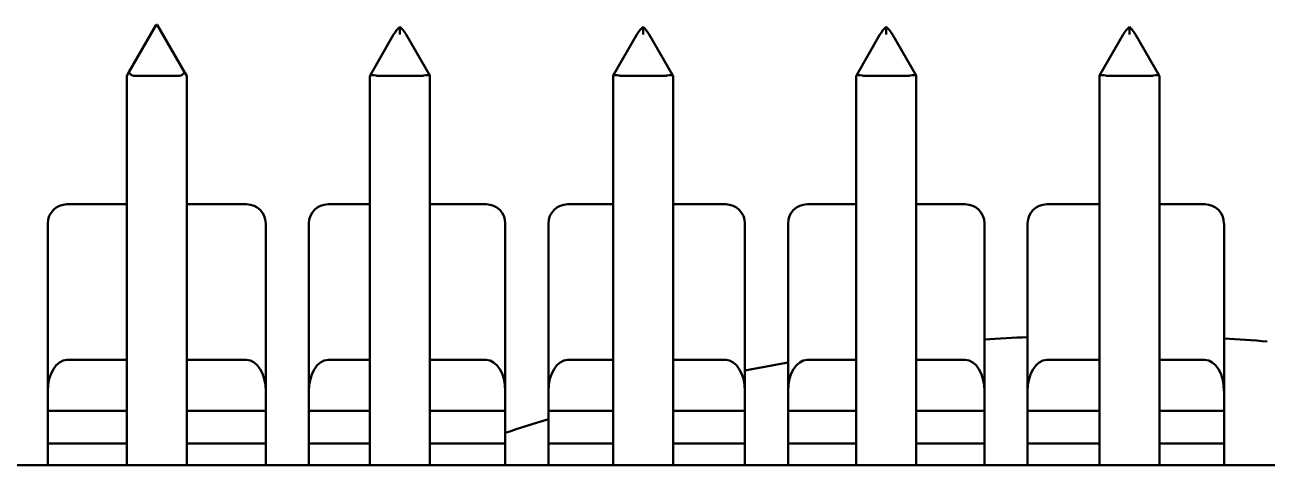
# Model space of a CAD drawing. Header units: millimetres. Extents: x 0 to 420, y 0 to 297.
# Drawn here: x 234.158 to 236.04, y 220.217 to 220.885 of the extents above; entities that cross this region are included whole.
import ezdxf

# ---------------------------------------------------------------- set-up
doc = ezdxf.new("R2010")
doc.units = ezdxf.units.MM
doc.header["$LTSCALE"] = 0.75
doc.layers.add('Visible', color=7, linetype='Continuous', lineweight=50)

msp = doc.modelspace()

# ---------------------------------------------------------------- linework, layer by layer
at = {"layer": 'Visible', "extrusion": (0, 1, 0)}
for p, q in [((234.3158, 220.8132), (234.3571, 220.8848)), ((234.3571, 220.8848), (234.3588, 220.8848)), ((234.4001, 220.8132), (234.3588, 220.8848)), ((234.7262, 220.87), (234.7262, 220.8817)), ((235.0945, 220.87), (235.0945, 220.8817)), ((235.4628, 220.87), (235.4628, 220.8817)), ((235.8311, 220.87), (235.8311, 220.8817)), ((234.681, 220.8079), (234.7168, 220.87)), ((234.7357, 220.87), (234.7715, 220.8079)), ((235.0493, 220.8079), (235.0851, 220.87)), ((235.104, 220.87), (235.1398, 220.8079)), ((235.4176, 220.8079), (235.4534, 220.87)), ((235.4723, 220.87), (235.5081, 220.8079)), ((235.7859, 220.8079), (235.8217, 220.87)), ((235.8406, 220.87), (235.8764, 220.8079)), ((234.3158, 220.8132), (234.3126, 220.8077)), ((234.3126, 220.2172), (234.3126, 220.8077)), ((234.3924, 220.8077), (234.3235, 220.8077)), ((234.4033, 220.8077), (234.4001, 220.8132)), ((234.4033, 220.8077), (234.4033, 220.2172)), ((234.681, 220.8079), (234.6809, 220.8077)), ((234.6809, 220.2172), (234.6809, 220.8077)), ((234.7607, 220.8077), (234.6918, 220.8077)), ((234.7716, 220.8077), (234.7715, 220.8079)), ((234.7716, 220.8077), (234.7716, 220.2172)), ((235.0493, 220.8079), (235.0492, 220.8077)), ((235.0492, 220.2172), (235.0492, 220.8077)), ((235.129, 220.8077), (235.0601, 220.8077)), ((235.1399, 220.8077), (235.1398, 220.8079)), ((235.1399, 220.8077), (235.1399, 220.2172)), ((235.4176, 220.8079), (235.4175, 220.8077)), ((235.4175, 220.2172), (235.4175, 220.8077)), ((235.4973, 220.8077), (235.4284, 220.8077)), ((235.5082, 220.8077), (235.5081, 220.8079)), ((235.5082, 220.8077), (235.5082, 220.2172)), ((235.7859, 220.8079), (235.7858, 220.8077)), ((235.7858, 220.2172), (235.7858, 220.8077)), ((235.8656, 220.8077), (235.7967, 220.8077)), ((235.8765, 220.8077), (235.8764, 220.8079)), ((235.8765, 220.8077), (235.8765, 220.2172)), ((234.3126, 220.6127), (234.2219, 220.6127)), ((234.494, 220.6127), (234.4033, 220.6127)), ((234.6809, 220.6127), (234.6174, 220.6127)), ((234.8569, 220.6127), (234.7716, 220.6127)), ((235.0492, 220.6127), (234.9802, 220.6127)), ((235.2197, 220.6127), (235.1399, 220.6127)), ((235.4175, 220.6127), (235.3431, 220.6127)), ((235.5826, 220.6127), (235.5082, 220.6127)), ((235.7858, 220.6127), (235.706, 220.6127)), ((235.9454, 220.6127), (235.8765, 220.6127)), ((234.1928, 220.5837), (234.1928, 220.5773)), ((234.523, 220.5773), (234.523, 220.5837)), ((234.5884, 220.5837), (234.5884, 220.5773)), ((234.8859, 220.5773), (234.8859, 220.5837)), ((234.9512, 220.5837), (234.9512, 220.5773)), ((235.2488, 220.5773), (235.2488, 220.5837)), ((235.3141, 220.5837), (235.3141, 220.5773)), ((235.6116, 220.5773), (235.6116, 220.5837)), ((235.6769, 220.5837), (235.6769, 220.5773)), ((235.9745, 220.5773), (235.9745, 220.5837)), ((234.1928, 220.3295), (234.1928, 220.5773)), ((234.523, 220.5773), (234.523, 220.3295)), ((234.5884, 220.3295), (234.5884, 220.5773)), ((234.8859, 220.5773), (234.8859, 220.3295)), ((234.9512, 220.3295), (234.9512, 220.5773)), ((235.2488, 220.5773), (235.2488, 220.3295)), ((235.3141, 220.3295), (235.3141, 220.5773)), ((235.6116, 220.5773), (235.6116, 220.3295)), ((235.6769, 220.3295), (235.6769, 220.5773)), ((235.9745, 220.5773), (235.9745, 220.3295)), ((234.3126, 220.3768), (234.2219, 220.3768)), ((234.494, 220.3768), (234.4033, 220.3768)), ((234.6809, 220.3768), (234.6174, 220.3768)), ((234.8569, 220.3768), (234.7716, 220.3768)), ((235.0492, 220.3768), (234.9802, 220.3768)), ((235.2197, 220.3768), (235.1399, 220.3768)), ((235.4175, 220.3768), (235.3431, 220.3768)), ((235.5826, 220.3768), (235.5082, 220.3768)), ((235.7858, 220.3768), (235.706, 220.3768)), ((235.9454, 220.3768), (235.8765, 220.3768)), ((234.1928, 220.2998), (234.1928, 220.3295)), ((234.523, 220.3295), (234.523, 220.2998)), ((234.5884, 220.3295), (234.5884, 220.2998)), ((234.8859, 220.3295), (234.8859, 220.2998)), ((234.9512, 220.3295), (234.9512, 220.2998)), ((235.2488, 220.3295), (235.2488, 220.2998)), ((235.3141, 220.3295), (235.3141, 220.2998)), ((235.6116, 220.3295), (235.6116, 220.2998)), ((235.6769, 220.3295), (235.6769, 220.2998)), ((235.9745, 220.3295), (235.9745, 220.2998)), ((234.3126, 220.2998), (234.1928, 220.2998)), ((234.1928, 220.2498), (234.1928, 220.2998)), ((234.523, 220.2998), (234.4033, 220.2998)), ((234.523, 220.2498), (234.523, 220.2998)), ((234.6809, 220.2998), (234.5884, 220.2998)), ((234.5884, 220.2998), (234.5884, 220.2498)), ((234.8859, 220.2998), (234.7716, 220.2998)), ((234.8859, 220.2498), (234.8859, 220.2998)), ((235.0492, 220.2998), (234.9512, 220.2998)), ((234.9512, 220.2998), (234.9512, 220.2498)), ((235.2488, 220.2998), (235.1399, 220.2998)), ((235.2488, 220.2498), (235.2488, 220.2998)), ((235.4175, 220.2998), (235.3141, 220.2998)), ((235.3141, 220.2998), (235.3141, 220.2498)), ((235.6116, 220.2998), (235.5082, 220.2998)), ((235.6116, 220.2498), (235.6116, 220.2998)), ((235.7858, 220.2998), (235.6769, 220.2998)), ((235.6769, 220.2998), (235.6769, 220.2498)), ((235.9745, 220.2998), (235.8765, 220.2998)), ((235.9745, 220.2498), (235.9745, 220.2998)), ((234.3126, 220.2498), (234.1928, 220.2498)), ((234.1928, 220.2172), (234.1928, 220.2498)), ((234.523, 220.2498), (234.4033, 220.2498)), ((234.523, 220.2172), (234.523, 220.2498)), ((234.6809, 220.2498), (234.5884, 220.2498)), ((234.5884, 220.2498), (234.5884, 220.2172)), ((234.8859, 220.2498), (234.7716, 220.2498)), ((234.8859, 220.2172), (234.8859, 220.2498)), ((235.0492, 220.2498), (234.9512, 220.2498)), ((234.9512, 220.2498), (234.9512, 220.2172)), ((235.2488, 220.2498), (235.1399, 220.2498)), ((235.2488, 220.2172), (235.2488, 220.2498)), ((235.4175, 220.2498), (235.3141, 220.2498)), ((235.3141, 220.2498), (235.3141, 220.2172)), ((235.6116, 220.2498), (235.5082, 220.2498)), ((235.6116, 220.2172), (235.6116, 220.2498)), ((235.7858, 220.2498), (235.6769, 220.2498)), ((235.6769, 220.2498), (235.6769, 220.2172)), ((235.9745, 220.2498), (235.8765, 220.2498)), ((235.9745, 220.2172), (235.9745, 220.2498)), ((233.0573, 220.2172), (238.957, 220.2172))]:
    msp.add_line(p, q, dxfattribs=at)
at = {"layer": 'Visible'}
for centre, start, end in [((234.2219, 220.5837), 90, 180), ((234.494, 220.5837), 0, 90), ((234.6174, 220.5837), 90, 180), ((234.8569, 220.5837), 0, 90)]:
    msp.add_arc(centre, 0.029, start, end, dxfattribs=at)
at = {"layer": 'Visible', "extrusion": (1e-16, 0, -1)}
for centre, radius, start, end in [((-234.9802, 220.5837), 0.029, 0, 90), ((-235.2197, 220.5837), 0.029, 90, 180), ((-235.3431, 220.5837), 0.029, 0, 90), ((-235.5826, 220.5837), 0.029, 90, 180), ((-235.706, 220.5837), 0.029, 0, 90), ((-235.9454, 220.5837), 0.029, 90, 180), ((-235.8057, 217.4786), 2.9355, 86.2093, 87.4861), ((-235.8057, 217.4786), 2.9355, 93.2962, 94.5741), ((-235.8057, 217.4786), 2.9355, 79.0634, 80.3591), ((-235.8057, 217.4786), 2.9355, 71.7398, 73.0772)]:
    msp.add_arc(centre, radius, start, end, dxfattribs=at)
at = {"layer": 'Visible'}
for centre, major_axis, ratio, start_param, end_param in [((234.7262, 220.8645), (0.0122, 0.0211), 0.447214, 0.911738, 1.570796), ((234.7262, 220.8645), (-0.0122, 0.0211), 0.447214, -1.570796, -0.911738), ((235.0945, 220.8645), (0.0122, 0.0211), 0.447214, 0.911738, 1.570796), ((235.0945, 220.8645), (-0.0122, 0.0211), 0.447214, -1.570796, -0.911738), ((235.4628, 220.8645), (0.0122, 0.0211), 0.447214, 0.911738, 1.570796), ((235.4628, 220.8645), (-0.0122, 0.0211), 0.447214, 4.712389, 5.371447), ((234.3235, 220.8266), (0, 0.0189), 0.57735, 2.356194, 3.141593), ((234.3924, 220.8266), (0, 0.0189), 0.57735, 3.141593, 3.926991), ((234.6918, 220.8266), (0, 0.0189), 0.57735, 3.015252, 3.141593), ((234.7607, 220.8266), (0, 0.0189), 0.57735, 3.141593, 3.267933), ((235.0601, 220.8266), (0, 0.0189), 0.57735, 3.015252, 3.141593), ((235.129, 220.8266), (0, 0.0189), 0.57735, 3.141593, 3.267933), ((235.4284, 220.8266), (0, 0.0189), 0.57735, 3.015252, 3.141593), ((235.4973, 220.8266), (0, 0.0189), 0.57735, 3.141593, 3.267933), ((235.7967, 220.8266), (0, 0.0189), 0.57735, 3.015252, 3.141593), ((235.8656, 220.8266), (0, 0.0189), 0.57735, 3.141593, 3.267933), ((234.2219, 220.3295), (0, 0.0473), 0.613596, 0, 1.570796), ((234.494, 220.3295), (0, 0.0473), 0.613596, 4.712389, 6.283185), ((234.6174, 220.3295), (0, 0.0473), 0.613596, 0, 1.570796), ((234.8569, 220.3295), (0, 0.0473), 0.613596, -1.570796, 0), ((234.9802, 220.3295), (0, 0.0473), 0.613596, 0, 1.570796), ((235.2197, 220.3295), (0, 0.0473), 0.613596, 4.712389, 6.283185), ((235.3431, 220.3295), (0, 0.0473), 0.613596, 0, 1.570796), ((235.5826, 220.3295), (0, 0.0473), 0.613596, -1.570796, 0), ((235.706, 220.3295), (0, 0.0473), 0.613596, 0, 1.570796), ((235.9454, 220.3295), (0, 0.0473), 0.613596, 4.712389, 6.283185)]:
    msp.add_ellipse(centre, major_axis=major_axis, ratio=ratio, start_param=start_param, end_param=end_param, dxfattribs=at)
at = {"layer": 'Visible', "extrusion": (1e-16, 0, -1)}
for centre, major_axis, ratio, start_param, end_param in [((235.8311, 220.8645), (0.0122, 0.0211), 0.447214, -1.570796, -0.911738), ((235.8311, 220.8645), (-0.0122, 0.0211), 0.447214, 0.911738, 1.570796), ((234.6918, 220.8048), (-0.0109, 0.0029), 0.236068, 0.06317, 1.381286), ((234.7607, 220.8048), (0.0109, 0.0029), 0.236068, -1.381286, -0.06317), ((235.0601, 220.8048), (-0.0109, 0.0029), 0.236068, 0.06317, 1.381286), ((235.129, 220.8048), (0.0109, 0.0029), 0.236068, -1.381286, -0.06317), ((235.4284, 220.8048), (-0.0109, 0.0029), 0.236068, 0.06317, 1.381286), ((235.4973, 220.8048), (0.0109, 0.0029), 0.236068, -1.381286, -0.06317), ((235.7967, 220.8048), (-0.0109, 0.0029), 0.236068, 0.06317, 1.381286), ((235.8656, 220.8048), (0.0109, 0.0029), 0.236068, -1.381286, -0.06317)]:
    msp.add_ellipse(centre, major_axis=major_axis, ratio=ratio, start_param=start_param, end_param=end_param, dxfattribs=at)

doc.saveas('drawing.dxf')
